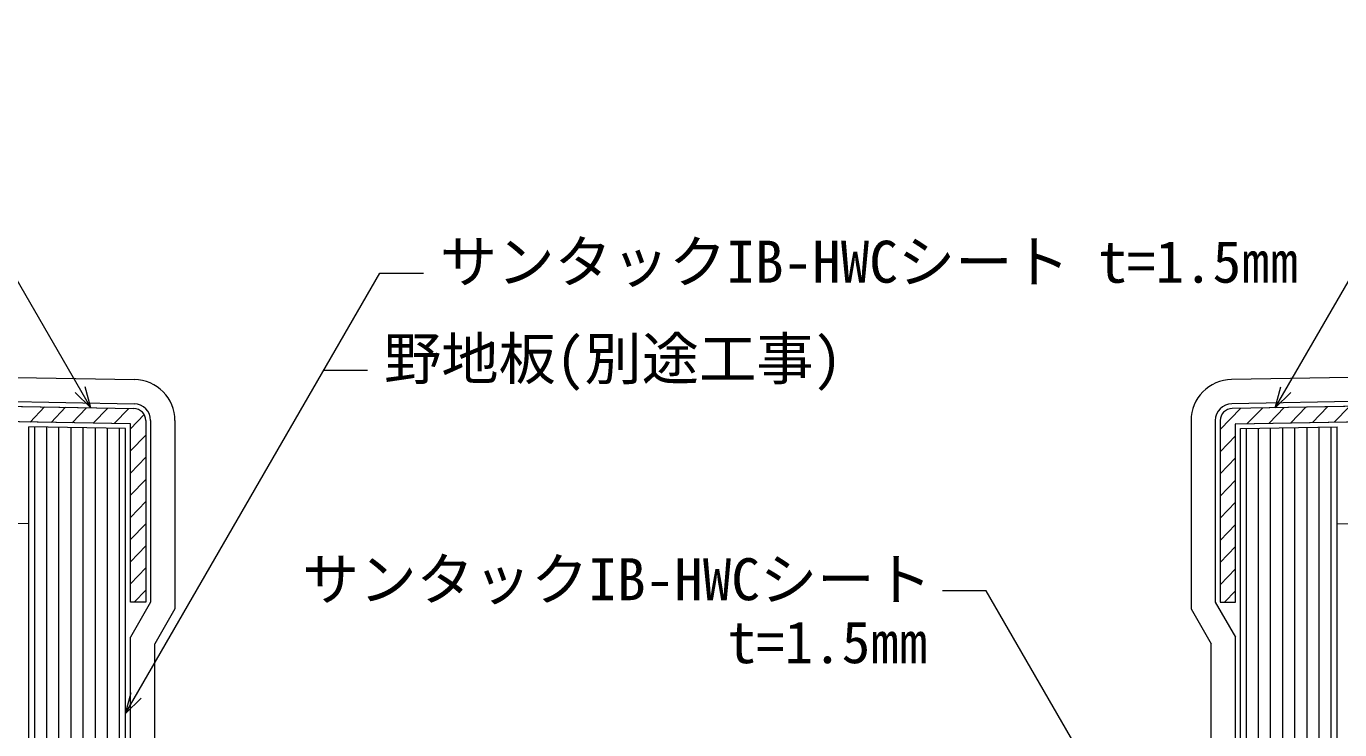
# Model space of a CAD drawing. Units: millimetres, scale not verified. Extents: x -630 to 630, y -446 to 446.
# Drawn here: x -152.4 to 118.6, y -29.2 to 116 of the extents above; entities that cross this region are included whole.
import ezdxf
from ezdxf.enums import TextEntityAlignment as Align

# ---------------------------------------------------------------- set-up
doc = ezdxf.new("R2010")
doc.units = ezdxf.units.MM
doc.header["$LTSCALE"] = 2
for name, color, linetype, lineweight in [('0-0_躯体', 7, 'Continuous', 9), ('0-1_野地板', 2, 'Continuous', 9), ('0-4_IBｼｰﾄ', 7, 'Continuous', 9), ('0-5_寸法線', 7, 'Continuous', 9), ('0-6_文字', 5, 'Continuous', 9), ('0-8_部材(積層鋼板)', 4, 'Continuous', 9)]:
    doc.layers.add(name, color=color, linetype=linetype, lineweight=lineweight)
doc.styles.add('ＭＳ ゴシック', font='')
doc.styles.get('ＭＳ ゴシック').set_extended_font_data('MS Gothic')

msp = doc.modelspace()

# ---------------------------------------------------------------- linework, layer by layer
at = {"layer": '0-0_躯体'}
for p, q in [((-131.92, 32.963), (-151.92, 33.323)), ((-151.92, 13.32), (-151.92, 33.323)), ((-131.92, -191.68), (-131.92, 32.963)), ((98.08, 32.963), (118.08, 33.323)), ((98.08, -191.68), (98.08, 32.963)), ((118.08, 13.32), (118.08, 33.323)), ((-151.92, -212.68), (-151.92, 22.32))]:
    msp.add_line(p, q, dxfattribs=at)
for points in [[(-151.92, -212.68), (-151.92, 13.32), (-401.88, 17.814)], [(118.08, -212.68), (118.08, 13.32), (368.039, 17.814)]]:
    msp.add_lwpolyline(points, dxfattribs=at)
at = {"layer": '0-1_野地板'}
for p, q in [((-150.67, -191.68), (-150.67, 33.3)), ((-148.17, -191.68), (-148.17, 33.255)), ((-145.67, -191.68), (-145.67, 33.211)), ((-143.17, -191.68), (-143.17, 33.166)), ((-140.67, -191.68), (-140.67, 33.121)), ((-138.17, -191.68), (-138.17, 33.076)), ((-135.67, -191.68), (-135.67, 33.031)), ((-133.17, -191.68), (-133.17, 32.986)), ((99.33, -191.68), (99.33, 32.986)), ((101.83, -191.68), (101.83, 33.031)), ((104.33, -191.68), (104.33, 33.076)), ((106.83, -191.68), (106.83, 33.121)), ((109.33, -191.68), (109.33, 33.166)), ((111.83, -191.68), (111.83, 33.211)), ((114.33, -191.68), (114.33, 33.255)), ((116.83, -191.68), (116.83, 33.3))]:
    msp.add_line(p, q, dxfattribs=at)
at = {"layer": '0-4_IBｼｰﾄ'}
for p, q in [((-253.909, 45.325), (-130.101, 43.099)), ((220.068, 45.325), (96.26, 43.099)), ((-252.659, 40.302), (-130.191, 38.1)), ((218.818, 40.302), (96.35, 38.1)), ((-130.92, -170.509), (-130.92, -10.105)), ((97.08, -170.509), (97.08, -10.105)), ((-125.92, -168.69), (-125.92, -11.444)), ((92.08, -168.69), (92.08, -11.444))]:
    msp.add_line(p, q, dxfattribs=at)
for points in [[(-126.754, 34.6), (-126.754, -2.888), (-130.92, -10.105)], [(-121.754, 34.6), (-121.754, -4.228), (-125.92, -11.444)], [(87.913, 34.6), (87.913, -4.228), (92.08, -11.444)], [(92.913, 34.6), (92.913, -2.888), (97.08, -10.105)]]:
    msp.add_lwpolyline(points, dxfattribs=at)
for centre, radius, start, end in [((-130.254, 34.6), 8.5, 0, 88.97), ((96.413, 34.6), 8.5, 91.03, 180), ((-130.254, 34.6), 3.5, 0, 88.97), ((96.413, 34.6), 3.5, 91.03, 180)]:
    msp.add_arc(centre, radius, start, end, dxfattribs=at)
at = {"layer": '0-5_寸法線'}
for p, q in [((-139.129, 37.26), (-184.583, 115.989)), ((105.288, 37.26), (150.742, 115.989)), ((-91.014, 45.015), (-82.014, 45.015))]:
    msp.add_line(p, q, dxfattribs=at)
for points in [[(-131.92, -25.837), (-79.467, 65.017), (-70.467, 65.017)], [(-142.311, 40.442), (-139.129, 37.26), (-140.294, 41.607)], [(108.47, 40.442), (105.288, 37.26), (106.453, 41.607)], [(98.08, -91.359), (45.626, -0.505), (36.626, -0.505)], [(-128.738, -22.655), (-131.92, -25.837), (-130.756, -21.49)]]:
    msp.add_lwpolyline(points, dxfattribs=at)
at = {"layer": '0-8_部材(積層鋼板)'}
for p, q in [((-151.636, 34.318), (-148.633, 37.431)), ((-147.3, 34.24), (-144.297, 37.353)), ((-142.964, 34.162), (-139.961, 37.275)), ((-138.627, 34.084), (-135.624, 37.197)), ((-134.291, 34.006), (-131.288, 37.119)), ((-130.92, 32.927), (-128.1, 35.851)), ((93.913, 32.766), (98.124, 37.131)), ((99.504, 33.989), (102.613, 37.212)), ((103.993, 34.07), (107.103, 37.293)), ((108.483, 34.151), (111.592, 37.374)), ((112.972, 34.231), (116.081, 37.454)), ((117.462, 34.312), (120.571, 37.535)), ((-130.92, 28.354), (-127.754, 31.637)), ((93.913, 28.193), (97.08, 31.476)), ((-130.92, 23.781), (-127.754, 27.064)), ((93.913, 23.62), (97.08, 26.903)), ((-130.92, 19.208), (-127.754, 22.491)), ((93.913, 19.047), (97.08, 22.33)), ((-130.92, 14.635), (-127.754, 17.917)), ((93.913, 14.474), (97.08, 17.757)), ((-130.92, 10.062), (-127.754, 13.344)), ((93.913, 9.901), (97.08, 13.184)), ((-130.92, 5.489), (-127.754, 8.771)), ((93.913, 5.328), (97.08, 8.61)), ((-130.92, 0.916), (-127.754, 4.198)), ((93.913, 0.755), (97.08, 4.037)), ((-130.178, -2.888), (-127.754, -0.375)), ((94.81, -2.888), (97.08, -0.536))]:
    msp.add_line(p, q, dxfattribs=at)
at = {"layer": '0-8_部材(積層鋼板)', "color": 7}
for p, q in [((-130.92, -2.888), (-130.92, 33.896)), ((97.08, -2.888), (97.08, 33.896))]:
    msp.add_line(p, q, dxfattribs=at)
for points in [[(-130.97, 33.946), (-252.734, 36.136), (-252.677, 39.302), (-130.209, 37.1)], [(97.129, 33.946), (218.893, 36.136), (218.836, 39.302), (96.368, 37.1)], [(-127.754, 34.6), (-127.754, -2.888), (-130.92, -2.888)], [(93.913, 34.6), (93.913, -2.888), (97.08, -2.888)]]:
    msp.add_lwpolyline(points, dxfattribs=at)
at = {"layer": '0-8_部材(積層鋼板)'}
for points in [[(-130.97, 33.946), (-207.741, 35.327), (-207.684, 38.493), (-130.209, 37.1)], [(97.129, 33.946), (173.9, 35.327), (173.844, 38.493), (96.368, 37.1)], [(-127.754, 34.6), (-127.754, -2.888), (-130.92, -2.888), (-130.92, 33.896)], [(93.913, 34.6), (93.913, -2.888), (97.08, -2.888), (97.08, 33.896)]]:
    msp.add_lwpolyline(points, dxfattribs=at)
for centre, radius, start, end in [((-130.254, 34.6), 2.5, 0, 88.97), ((96.413, 34.6), 2.5, 91.03, 180), ((-130.97, 33.896), 0.05, 0, 90), ((97.13, 33.896), 0.05, 90, 180)]:
    msp.add_arc(centre, radius, start, end, dxfattribs=at)
at = {"layer": '0-8_部材(積層鋼板)', "color": 7}
for centre, radius, start, end in [((-130.254, 34.6), 2.5, 0, 88.97), ((96.413, 34.6), 2.5, 91.03, 180), ((-130.97, 33.896), 0.05, 0, 88.97), ((97.13, 33.896), 0.05, 91.03, 180)]:
    msp.add_arc(centre, radius, start, end, dxfattribs=at)

# ---------------------------------------------------------------- texts
at = {"layer": '0-6_文字', "color": 7, "style": 'ＭＳ ゴシック'}
for s, p in [('サンタックIB-HWCシート t=1.5㎜', (-67.061, 60.473)), ('野地板(別途工事)', (-78.609, 40.471)), ('サンタックIB-HWCシート', (-95.528, -5.049)), ('t=1.5㎜', (-7.745, -18.049))]:
    msp.add_text(s, height=8.666, dxfattribs=at).set_placement(p, align=Align.BOTTOM_LEFT)

doc.saveas('drawing.dxf')
